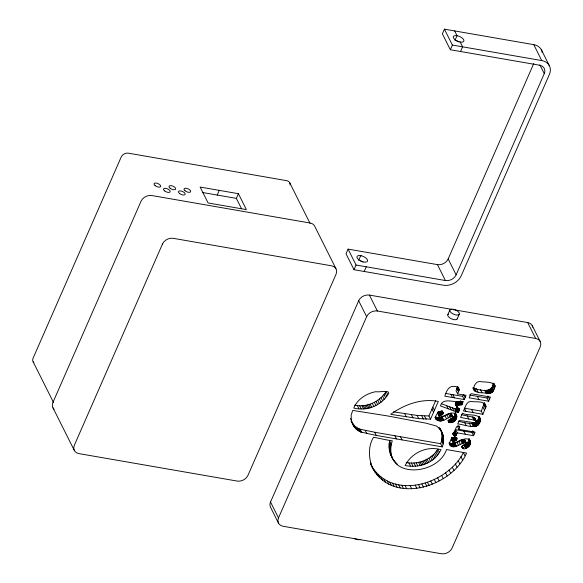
<?xml version="1.0" encoding="UTF-8"?>
<svg xmlns="http://www.w3.org/2000/svg" width="583" height="583" viewBox="0 0 583 583"><rect width="100%" height="100%" fill="white"/><g stroke="black" fill="none" stroke-linecap="round" stroke-linejoin="round"><path stroke-width="0.87" d="M393.234 459.768C389.779 454.259 387.95 447.35 389.714 440.952L391.31 444.137C385.057 479.649 437.942 475.495 446.527 449.559L466.604 453.042C451.278 488.59 388.045 506.678 370.453 463.5L373.171 469.089M467.675 447.365C470.27 445.835 471.866 441.448 468.98 439.436C463.995 436.98 459.287 442.213 454.594 443.095C451.81 442.949 453.712 439.218 451.599 438.154C450.564 440.573 447.839 444.45 451.351 446.235C456.343 448.524 460.599 442.847 465.438 442.701C467.158 442.737 466.976 445.018 465.285 444.909C459.798 445.186 462.166 451.883 467.675 447.365L466.087 444.18L468.2 441.921L468.914 438.788M442.271 446.899L440.675 443.714C442.497 438.831 442.694 433.169 440.041 428.541C443.692 433.92 444.756 440.835 442.271 446.899L376.275 435.414L360.695 432.039L356.366 429.307L353.524 425.794L351.272 420.11L351.17 414.979L352.73 410.417L387.294 415.89L426.26 423.222L436.558 426.093L439.844 429.088L442.329 433.147M439.247 416.298C439.079 414.054 443.204 415.912 443.014 413.274C443.022 410.57 439.086 411.598 437.971 412.983C432.724 417.479 437.126 422.558 442.708 420.525C445.172 420.737 451.628 413.894 453.013 417.924C447.977 419.512 446.33 424.905 453.865 421.582C457.742 419.658 457.895 412.713 452.627 412.997C447.401 412.429 438.89 422.063 438.052 413.493M494.938 386.245C493.349 380.837 483.883 382.572 479.503 381.457C476.289 381.654 474.38 384.897 473.76 387.731C473.053 394.4 484.808 392.111 488.569 393.561C492.307 393.379 494.741 389.728 494.938 386.245L493.743 383.854M458.639 421.254C464.629 422.733 478.096 427.04 478.818 416.619L480.407 419.804C479.386 431.77 464.104 424.118 457.721 423.994L459.266 420.467L473.782 422.602L475.546 422.529L476.493 421.757L474.241 417.435L461.466 414.724M456.241 405.047L455.301 404.004L456.023 402.35L460.118 401.381L461.714 404.558L458.238 405.149L457.087 406.329L457.116 407.721L459.608 409.492L458.187 412.414L440.493 405.979C442.708 396.134 457.138 404.034 463.376 401.519L461.787 404.507L460.191 401.323M454.339 421.254L452.743 418.069L454.5 415.883L455.214 413.034L456.802 416.211M482.899 414.294L481.31 411.117L484.262 403.174L485.843 406.883L482.899 414.294L463.449 410.92C465.3 407.677 466.05 401.745 470.765 401.374C475.262 402.627 484.466 399.982 485.858 406.351M457.633 393.926L456.044 390.741L457.415 386.762L459.003 389.94L457.633 393.926L466.065 395.383L464.243 399.544L444.793 396.17C446.199 392.046 448.116 386.092 453.567 386.376C455.789 386.238 459.222 387.119 459.003 389.94M475.181 391.106L473.593 387.928C479.743 390.639 492.846 393.452 493.349 383.06M453.027 417.865C451.162 406.621 441.812 421.494 435.654 416.954L437.25 420.139M459.593 409.966L458.828 408.217M439.888 416.816L437.702 412.421L439.378 416.473M473.534 435.698L475.094 432.127L458.879 429.314L459.805 426.836L458.559 426.064L457.261 426.151L456.372 427.186L453.436 433.905L453.53 435.246L455.884 435.465L457.32 432.885L455.724 429.7L471.939 432.513L473.534 435.698L457.32 432.885M391.31 444.137L392.293 440.784C386.07 440.019 379.599 438.35 373.521 437.235C368.208 445.791 368.529 457.422 372.041 466.684M451.395 414.805L451.016 413.748M453.188 441.331C465.176 437.177 446.294 434.328 453.078 442.286M217.219 195.057L219.266 190.379M241.544 208.721L236.363 198.38L238.418 193.702L200.122 187.056L208.087 202.964L246.383 209.61L238.418 193.702M348.087 249.116L346.032 253.794L353.998 269.703L443.357 285.211A14.32 11.223 -26.6 0 0 461.248 275.73L549.383 74.478A14.32 11.223 -26.6 0 0 541.745 60.566L533.78 44.658L444.421 29.15L442.373 33.829L450.338 49.737L539.69 65.245A8.592 6.734 -26.6 0 1 544.282 73.596L456.139 274.841A8.592 6.734 -26.6 0 1 445.405 280.532L356.053 265.025L348.087 249.116L437.439 264.624A8.592 6.734 -26.6 0 0 448.174 258.932L533.766 63.511M353.998 269.703L356.053 265.025M450.338 49.737L452.386 45.059L444.421 29.15M358.647 260.368L360.702 255.682M364.215 271.474L366.262 266.795M460.555 51.508L462.603 46.829L460.213 42.056M278.572 523.279L270.607 507.37A8.592 6.734 -26.6 0 1 270.534 502.014L358.676 300.77A8.592 6.734 -26.6 0 1 369.411 295.078L451.22 309.274M278.499 517.923L366.641 316.678A8.592 6.734 -26.6 0 1 377.376 310.987L535.66 338.461A8.592 6.734 -26.6 0 1 540.244 346.805L452.102 548.056A8.592 6.734 -26.6 0 1 441.367 553.748L283.083 526.274A8.592 6.734 -26.6 0 1 278.499 517.923L270.534 502.014M447.839 314.645L449.887 309.967M457.232 318.894L459.28 314.208A5.152 2.332 23.7 0 0 453.151 309.223A5.152 2.332 23.7 0 0 451.322 312.831A5.152 2.332 23.7 0 0 459.28 314.208M430.545 419.141L438.299 401.439C421.589 398.138 404.165 404.573 390.705 414.331L418.754 418.616L430.545 419.141L428.95 415.963L435.647 400.674M464.243 399.544L462.654 396.367L463.565 394.283L465.154 397.468M454.82 435.625L453.224 432.448L454.551 432.076L455.724 429.7M474.846 418.689L474.883 418.011M471.939 432.513L472.456 431.325M488.627 401.221L490.449 397.059L470.998 393.685L469.177 397.846L488.627 401.221L487.038 398.043L487.949 395.959L489.538 399.144M441.455 403.742L456.292 409.244L457.655 407.772M387.775 394.749C392.709 388.992 377.58 392.731 376.071 391.652C366.896 393.212 357.299 399.1 353.772 408.042C366.554 411.387 380.714 405.906 387.775 394.749L386.179 391.565C379.584 401.774 366.816 407.83 354.748 405.156M439.436 452.452L441.091 449.719C427.15 445.58 411.598 452.7 405.134 465.525C417.822 468.193 432.44 463.879 439.436 452.452L437.848 449.274C431.354 459.739 418.142 464.709 406.198 462.581M371.575 465.912C392.716 501.351 447.467 484.181 463.419 452.619L465.015 455.804M464.942 441.142C463.179 435.129 453.691 447.372 449.129 442.606L450.725 445.791M442.592 414.404L441.083 411.102M455.469 440.697C452.809 437.214 454.405 435.144 456.088 440.172M440.93 414.987L439.334 411.802C442.526 409.667 443.809 419.301 440.996 411.219M453.341 441.185L451.81 437.942M451.621 422.486L450.025 419.301L452.517 418.244L454.106 421.422M455.607 440.624L454.077 437.396M440.58 411.554L442.176 414.739M462.574 445.31L465.496 444.53L467.092 447.715M455.359 440.748C455.651 436.601 449.048 436.288 453.705 440.945M458.26 412.392L456.664 409.208M440.333 415.067C438.824 410.665 436.929 410.957 439.691 415.264M440.223 411.685L441.885 414.856M393.423 411.838L417.166 415.431L428.95 415.963M450.419 413.544L452.08 416.728M457.888 412.429L456.292 409.244M452.386 45.059L541.745 60.566M202.425 192.492L236.363 198.38M452.998 309.588L527.695 322.552A8.592 6.734 -26.6 0 1 532.789 327.209M469.351 394.968L487.038 398.043M445.762 393.438L462.654 396.367M481.31 411.117L464.316 408.166L465.912 411.35M353.524 425.794L351.185 421.276L354.77 426.122L357.146 427.907L360.17 429.212L374.68 432.236L440.675 443.714M476.479 421.188L473.855 420.044L460.599 417.421L462.472 413.158C466.597 416.379 479.139 412.677 480.407 419.804M450.623 413.573L452.933 418.098M438.831 413.864L438.292 413.631M452.087 439.648L451.482 439.108M392.672 458.063L390.77 454.922M541.301 49.65L549.266 65.558M539.894 64.844L544.282 73.596M454.638 30.921L457.028 35.694A5.728 2.587 23.7 0 1 463.835 41.233A5.728 2.587 23.7 0 1 454.995 39.702A5.728 2.587 23.7 0 1 457.028 35.694L454.98 40.373A5.728 2.587 23.7 0 1 459.054 41.932M532.206 325.547L540.171 341.456M527.695 322.552L535.66 338.461M448.174 258.932L456.139 274.841M437.439 264.624L445.405 280.532M493.969 383.65L494.829 385.392M494.085 383.964L494.938 385.895M493.75 383.68L494.945 386.07M493.269 383.745L494.858 386.923M493.131 384.423L494.719 387.608M492.934 385.108L494.53 388.285M492.686 385.786L494.275 388.963M492.016 387.199L493.612 390.384M491.819 387.542L493.415 390.727M491.593 387.877L493.189 391.062M491.345 388.198L492.941 391.382M491.163 388.409L492.759 391.587M490.966 388.606L492.562 391.783M490.755 388.795L492.351 391.973M490.536 388.97L492.132 392.148M490.194 389.218L491.79 392.395M489.837 389.444L491.433 392.621M489.472 389.648L491.061 392.833M489.122 389.823L490.718 393M488.773 389.969L490.369 393.153M488.408 390.1L490.004 393.285M488.044 390.209L489.64 393.387M487.687 390.289L489.283 393.474M487.33 390.348L488.926 393.525M486.98 390.377L488.569 393.561M486.623 390.384L488.219 393.569M485.595 390.34L487.184 393.518M484.582 390.216L486.178 393.401M480.356 389.524L481.944 392.709M484.386 402.882L485.777 405.848M484.233 402.911L485.828 406.096M484.269 403.436L485.865 406.613M484.247 403.698L485.843 406.883M476.449 388.803L478.045 391.987M484.174 404.143L485.763 407.32M484.065 404.58L485.654 407.765M483.912 405.017L485.508 408.202M474.416 388.278L476.012 391.455M473.994 388.118L475.582 391.295M473.214 387.71L474.802 390.887M483.015 407.225L484.604 410.41M473.425 388.373L474.62 390.756M473.097 388.074L474.453 390.617M477.309 396.353L478.905 399.53M472.951 387.906L474.154 390.289M479.204 416.561L480.122 418.405M479.029 416.284L480.305 418.944M478.803 416.328L480.399 419.512M478.803 416.918L480.392 420.103M478.723 417.515L480.319 420.7M478.592 418.12L480.188 421.298M478.41 418.718L479.998 421.895M478.169 419.308L479.758 422.493M477.885 419.884L479.474 423.061M477.55 420.438L479.146 423.622M471.581 409.426L473.177 412.611M477.171 420.977L478.767 424.162M476.748 421.494L478.344 424.679M474.569 417.639L476.544 421.524M474.358 417.494L478.147 424.89M474.241 417.435L476.442 421.873M474.11 417.384L475.706 420.569M476.347 421.903L477.943 425.087M476.129 422.092L477.717 425.277M473.207 417.093L474.802 420.27M475.896 422.267L477.492 425.452M457.684 386.434L458.945 389.072M475.655 422.435L477.244 425.612M457.801 387.119L458.996 389.502M475.4 422.588L476.996 425.765M457.371 387.229L458.967 390.413M472.266 416.86L473.855 420.044M475.138 422.726L476.734 425.903M457.276 387.702L458.872 390.887M474.875 422.85L476.464 426.027M457.138 388.183L458.734 391.368M474.591 422.959L476.187 426.144M474.307 423.054L475.896 426.239M456.955 388.664L458.544 391.842M474.015 423.134L475.604 426.319M473.724 423.2L475.313 426.384M473.432 423.243L475.021 426.428M472.864 423.302L474.453 426.486M461.838 401.636L462.632 403.225M461.219 401.286L462.414 403.676M472.296 423.324L473.892 426.508M460.956 401.731L462.151 404.114M471.742 423.316L473.338 426.494M460.512 401.002L462.049 404.252M460.395 401.14L461.991 404.325M460.33 401.206L461.86 404.449M460.038 401.425L461.634 404.609M467.202 415.847L468.798 419.024M459.849 401.534L461.539 404.66M459.747 401.57L461.335 404.755M459.644 401.607L461.233 404.791M459.542 401.643L461.131 404.821M459.433 401.665L461.029 404.842M459.331 401.68L460.92 404.864M458.755 401.738L460.351 404.923M469.228 423.047L470.824 426.231M458.194 401.767L459.783 404.945M472.718 430.728L474.314 433.912M457.67 401.789L459.258 404.966M457.138 401.84L458.726 405.025M457.014 401.862L458.61 405.047M456.89 401.891L458.486 405.068M456.766 401.927L458.362 405.105M452.925 394.676L454.514 397.861M456.649 401.964L458.238 405.149M456.533 402.015L458.121 405.2M456.416 402.073L457.925 405.302M456.249 402.168L457.837 405.353M456.168 402.226L457.757 405.404M456.095 402.285L457.684 405.469M456.023 402.35L457.546 405.6M458.828 408.056L459.63 409.725M455.899 402.489L457.487 405.673M455.775 402.649L457.371 405.826M455.673 402.809L457.261 405.994M458.245 408.078L459.44 410.461M455.578 402.977L457.167 406.162M455.491 403.145L457.087 406.329M450.899 394.327L452.488 397.504M455.425 403.319L457.021 406.504M457.043 406.635L459.251 410.949M455.374 403.494L456.963 406.672M455.33 403.669L457.436 407.998M455.301 403.924L457.261 407.874M464.483 422.267L466.079 425.452M455.345 404.23L457.057 407.641M457.167 408.756L458.763 411.941M457.108 408.865L458.697 412.043M457.028 408.96L458.617 412.137M456.934 409.047L458.522 412.225M456.832 409.12L458.42 412.305M458.187 412.414L456.518 409.251L458.034 412.443M455.906 409.142L457.502 412.327M455.542 409.011L457.138 412.196M454.674 408.661L456.263 411.846M469.33 439.123L470.124 440.719M469.177 438.933L470.459 441.637M469.315 439.582L470.51 441.965M468.943 439.116L470.539 442.3M468.943 439.458L470.539 442.643M455.323 412.728L456.686 415.533M468.907 439.874L470.503 443.051M455.192 412.8L456.788 415.978M468.834 440.282L470.43 443.466M455.214 413.267L456.81 416.451M452.357 407.787L453.953 410.971M468.725 440.697L470.321 443.882M455.185 413.704L456.78 416.881M463.835 431.107L465.423 434.291M455.119 414.141L456.715 417.319M468.586 441.112L470.175 444.29M455.017 414.579L456.613 417.763M468.404 441.52L470 444.698M454.878 415.016L456.474 418.2M468.2 441.921L469.789 445.099M454.704 415.453L456.3 418.638M467.996 442.249L469.592 445.427M454.5 415.883L456.095 419.06M467.777 442.563L469.366 445.747M449.588 406.752L451.184 409.929M454.259 416.306L455.855 419.483M467.53 442.876L469.126 446.053M458.879 425.86L459.681 427.448M453.989 416.714L455.585 419.891M467.267 443.175L468.856 446.352M458.734 426.239L459.535 427.827M466.983 443.459L468.572 446.636M453.691 417.107L455.287 420.292M464.891 440.041L466.743 443.743M464.666 439.852L468.273 446.913M453.363 417.494L454.959 420.678M464.542 439.771L466.691 444.035M464.265 439.64L466.64 444.159M451.293 414.003L453.042 417.508M453.173 417.698L454.762 420.875M464.119 439.582L467.952 447.168M457.291 426.137L458.879 429.314M463.981 439.546L465.577 442.73M450.841 413.653L454.558 421.072M463.842 439.516L465.438 442.701M463.696 439.502L465.292 442.679M446.556 405.622L448.152 408.807M450.557 413.558L452.211 416.75M463.551 439.495L465.147 442.672M463.405 439.495L464.994 442.679M450.273 413.551L451.934 416.728M463.252 439.509L464.84 442.686M465.795 444.37L467.391 447.547M451.796 416.736L450.127 413.566L451.65 416.765M452.277 418.405L453.865 421.582M462.873 439.56L464.469 442.745M465.19 444.683L466.779 447.868M452.029 418.55L453.618 421.728M462.501 439.64L464.09 442.825M451.774 418.681L453.363 421.866M464.877 444.814L466.466 447.999M451.512 418.805L453.1 421.983M462.13 439.75L463.718 442.927M464.556 444.931L466.145 448.116M448.662 414.003L450.251 417.18M464.228 445.026L465.824 448.21M451.023 418.995L452.612 422.179M461.393 440.012L462.989 443.189M463.9 445.106L465.496 448.291M450.528 419.162L452.124 422.347M460.672 440.325L462.268 443.503M449.522 419.417L451.118 422.595M446.913 414.688L448.502 417.865M449.282 419.454L450.878 422.631M455.075 431.187L456.671 434.364M449.041 419.476L450.637 422.66M462.312 446.206L463.507 448.597M449.202 420.285L450.397 422.675M454.893 431.558L456.482 434.743M462.188 446.214L463.383 448.604M462.064 446.221L463.259 448.604M448.968 420.285L450.163 422.668M461.831 446.199L463.142 448.597M448.735 420.27L449.93 422.653M454.631 431.981L456.227 435.158M462.115 446.972L462.909 448.56M454.551 432.076L456.146 435.261M462.006 446.942L462.8 448.538M448.509 420.241L449.704 422.624M461.896 446.906L462.691 448.502M448.684 420.992L449.478 422.58M454.405 432.207L455.993 435.392M448.567 420.962L449.369 422.551M454.288 432.287L455.884 435.465M458.763 441.302L460.351 444.479M448.356 420.882L449.26 422.515M454.106 432.375L455.702 435.559M448.167 420.773L449.056 422.42M447.868 420.474L448.874 422.296M453.917 432.433L455.505 435.618M453.785 432.455L455.381 435.639M453.654 432.462L455.25 435.647M444.909 415.628L446.505 418.805M455.498 436.711L456.693 439.101M442.14 410.935L442.934 412.531M442.176 411.051L443.022 412.888M453.202 433.184L454.397 435.574M442.227 411.423L443.022 413.143M453.414 433.941L454.208 435.53M441.79 411.015L442.985 413.398M453.231 433.89L454.026 435.479M454.689 436.711L456.278 439.895M453.057 433.825L453.851 435.414M454.594 436.856L456.19 440.034M441.688 411.394L442.883 413.784M452.889 433.745L453.683 435.333M452.729 433.657L453.53 435.246M454.383 437.126L455.972 440.311M456.897 442.235L458.486 445.412M441.149 410.979L442.708 414.221M454.259 437.257L455.848 440.435M454.201 437.308L455.731 440.537M454.011 437.439L455.542 440.661M440.843 411.379L442.373 414.615M440.719 411.474L442.308 414.659M453.669 437.593L455.265 440.77M440.442 411.62L442.111 414.775M453.53 437.614L455.126 440.792M440.369 411.649L441.965 414.834M453.355 437.6L455.031 440.792M453.224 437.585L454.82 440.77M453.1 437.578L454.689 440.755M452.969 437.571L454.558 440.755M452.838 437.578L454.427 440.763M439.779 411.766L441.367 414.943M452.7 437.593L454.295 440.777M442.242 416.903L443.838 420.081M452.568 437.614L454.164 440.799M452.437 437.644L454.026 440.828M452.35 437.665L453.946 440.85M454.973 443.029L456.562 446.214M452.189 437.724L453.865 440.879M439.137 411.817L440.733 415.001M438.941 411.846L440.529 415.03M441.688 417.137L443.277 420.321M452.029 437.804L453.552 441.025M451.883 437.891L453.479 441.076M454.478 443.197L456.074 446.381M451.745 438.001L453.275 441.236M438.54 411.933L440.136 415.118M460.927 456.664L462.523 459.841M438.343 411.992L439.939 415.176M441.12 417.341L442.708 420.525M451.526 438.248L453.865 442.927M451.468 438.35L453.683 442.825M453.982 443.342L455.578 446.52M451.424 438.46L453.508 442.716M438.008 412.137L439.597 415.315M451.38 438.678L453.355 442.599M437.913 412.196L439.509 415.38M440.544 417.515L442.133 420.693M437.833 412.261L439.429 415.446M453.487 443.452L455.075 446.629M437.76 412.341L439.356 415.519M440.194 417.596L441.783 420.78M437.636 412.553L439.64 416.67M452.984 443.532L454.58 446.716M439.844 417.661L441.433 420.846M439.495 417.698L441.083 420.882M452.488 443.583L454.077 446.767M439.145 417.72L440.741 420.897M451.993 443.605L453.581 446.789M438.635 417.712L440.223 420.897M451.679 443.605L453.275 446.782M451.38 443.583L452.976 446.76M432.826 407.109L434.422 410.294M438.132 417.676L439.72 420.853M451.089 443.539L452.678 446.716M450.797 443.474L452.393 446.658M437.636 417.603L439.232 420.788M450.521 443.401L452.116 446.578M450.251 443.299L451.847 446.483M449.996 443.189L451.592 446.367M437.119 417.494L438.707 420.678M449.755 443.058L451.351 446.235M449.435 442.847L451.023 446.024M436.616 417.355L438.212 420.532M458.158 460.599L459.747 463.784M449.253 443.146L450.448 445.529M436.12 417.173L437.716 420.35M449.172 443.364L450.193 445.252M431.967 409.077L433.555 412.254M435.647 417.53L436.842 419.913M435.268 417.275L436.463 419.665M435.129 417.166L436.324 419.556M435.027 417.246L436.201 419.432M439.604 427.98L440.799 430.363M441.295 431.464L442.891 434.641M439.043 427.499L439.844 429.088M441.703 432.972L443.291 436.15M441.958 434.524L443.554 437.709M442.074 436.12L443.67 439.298M442.06 437.279L443.656 440.464M455.396 463.995L456.985 467.172M441.958 438.452L443.546 441.637M369.411 295.078L377.376 310.987M441.761 439.633L443.357 442.818M441.477 440.821L443.073 443.998M452.321 467.209L453.917 470.386M424.555 416.043L426.144 419.228M421.837 415.941L423.433 419.126M449.078 470.117L450.666 473.294M436.9 450.717L438.496 453.902M435.844 452.116L437.432 455.294M417.166 415.431L418.754 418.616M445.572 472.791L447.168 475.968M358.676 300.77L366.641 316.678M434.685 453.436L436.273 456.613M433.417 454.689L435.013 457.866M411.358 414.666L412.953 417.843M432.018 455.899L433.614 459.083M441.652 475.364L443.24 478.548M430.538 457.028L432.127 460.213M336.012 268.792L314.587 226.007A8.592 6.734 -26.6 0 0 310.069 223.012L151.784 195.538A8.592 6.734 -26.6 0 0 141.05 201.23L52.915 402.474A8.592 6.734 -26.6 0 0 54.081 409.222M428.877 458.143L430.473 461.328M437.556 477.696L439.145 480.873M289.671 182.647L310.018 223.282M404.631 413.639L406.227 416.816M427.157 459.171L428.753 462.355M425.787 459.9L427.375 463.084M434.24 479.364L435.836 482.542M424.38 460.563L425.969 463.74M422.937 461.138L424.533 464.323M421.494 461.641L423.09 464.819M430.72 480.982L432.316 484.167M420.03 462.057L421.626 465.241M385.144 393.102L386.74 396.28M418.558 462.392L420.154 465.577M383.971 394.567L385.56 397.752M427.499 482.345L429.095 485.522M416.226 462.764L417.814 465.948M382.55 396.105L384.146 399.289M425.233 483.132L426.822 486.317M413.901 462.946L415.497 466.123M381.034 397.57L382.623 400.754M400.419 436.733L402.015 439.91M379.416 398.961L381.005 402.139M411.358 462.953L412.946 466.138M421.91 484.014L423.498 487.191M377.711 400.266L379.3 403.443M408.851 462.815L410.439 465.992M394.888 435.763L396.476 438.948M418.565 484.692L420.154 487.876M376.064 401.359L377.653 404.544M374.33 402.343L375.926 405.528M415.22 485.173L416.809 488.357M372.267 403.334L373.863 406.519M389.393 442.22L390.989 445.397M370.147 404.187L371.735 407.371M389.182 443.481L390.77 446.658M410.104 485.544L411.693 488.729M389.072 444.734L390.661 447.912M368.813 404.631L370.402 407.816M389.065 446.884L390.654 450.069M367.458 405.003L369.054 408.18M396.498 462.924L397.3 464.52M389.233 449.005L390.821 452.189M394.509 460.534L395.704 462.917M389.582 451.111L391.178 454.295M393.467 459.652L394.268 461.248M366.102 405.287L367.698 408.472M390.114 453.166L391.703 456.343M405.061 485.479L406.657 488.663M364.703 405.506L366.292 408.69M363.304 405.644L364.9 408.821M401.796 485.194L403.392 488.379M361.919 405.695L363.515 408.88M374.68 432.236L376.275 435.414M359.602 405.644L361.19 408.829M398.604 484.721L400.2 487.905M357.321 405.455L358.917 408.639M395.493 484.058L397.089 487.242M392.607 483.227L394.203 486.411M365.25 430.443L366.845 433.628M389.845 482.199L391.433 485.384M387.214 480.982L388.81 484.16M360.17 429.212L361.766 432.397M359.106 428.862L360.695 432.039M383.884 479.066L385.472 482.25M358.093 428.425L359.682 431.602M357.146 427.907L358.734 431.085M355.907 427.069L357.496 430.247M380.801 476.887L382.39 480.064M354.77 426.122L356.366 429.307M350.478 418.521L351.272 420.11M353.757 425.087L355.353 428.272M352.788 423.885L354.377 427.069M377.988 474.453L379.584 477.63M375.525 471.822L377.114 474.999M370.329 462.589L371.123 464.177M373.382 468.965L374.971 472.15M33.129 361.788L53.476 402.423M52.98 407.83L74.405 450.615M290.072 184.979A5.728 4.489 -26.6 0 0 286.661 180.65L128.377 153.176A5.728 4.489 -26.6 0 0 121.22 156.973L33.078 358.217A5.728 4.489 -26.6 0 0 33.858 362.713M533.78 44.658A14.32 11.223 -26.6 0 1 542.27 52.426M360.44 260.827A5.728 2.587 23.7 0 1 363.085 262.139M359.995 539.537A5.152 2.332 23.7 0 1 358.013 539.654L356.796 539.413A5.152 2.332 23.7 0 1 354.326 538.408M457.342 318.282A5.152 2.332 23.7 0 1 451.475 318.85A5.152 2.332 23.7 0 1 448.269 314.179M162.475 244.015L74.34 445.266A8.592 6.734 -26.6 0 0 78.924 453.61L237.208 481.084A8.592 6.734 -26.6 0 0 247.943 475.393L336.078 274.148A8.592 6.734 -26.6 0 0 331.494 265.797L173.209 238.323A8.592 6.734 -26.6 0 0 162.475 244.015M361.103 255.74L359.791 255.558A5.728 2.587 23.7 0 0 357.262 258.123A5.728 2.587 23.7 0 0 363.464 261.942L364.769 262.131A5.728 2.587 23.7 0 0 367.297 259.566A5.728 2.587 23.7 0 0 361.103 255.74M185.088 190.801A3.578 1.618 23.7 0 0 190.619 191.756A3.578 1.618 23.7 0 0 186.356 188.294A3.578 1.618 23.7 0 0 185.088 190.801M179.579 193.476A3.578 1.618 23.7 0 0 185.11 194.431A3.578 1.618 23.7 0 0 180.854 190.969A3.578 1.618 23.7 0 0 179.579 193.476M170.09 188.2A3.578 1.618 23.7 0 0 175.614 189.154A3.578 1.618 23.7 0 0 171.358 185.693A3.578 1.618 23.7 0 0 170.09 188.2M155.093 185.591A3.578 1.618 23.7 0 0 160.617 186.553A3.578 1.618 23.7 0 0 156.361 183.091A3.578 1.618 23.7 0 0 155.093 185.591M164.581 190.874A3.578 1.618 23.7 0 0 170.112 191.829A3.578 1.618 23.7 0 0 165.849 188.367A3.578 1.618 23.7 0 0 164.581 190.874"/></g></svg>
